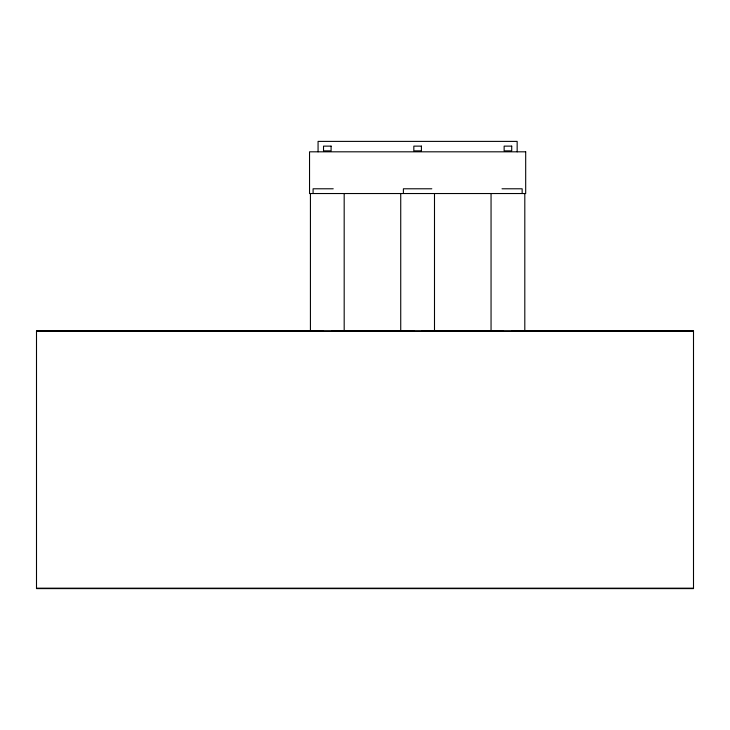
<?xml version="1.0" encoding="UTF-8"?>
<svg xmlns="http://www.w3.org/2000/svg" width="730" height="730" viewBox="0 0 730 730"><rect width="100%" height="100%" fill="white"/><g stroke="black" fill="none" stroke-linecap="round" stroke-linejoin="round"><path stroke-width="1.09" d="M421.402 146.128L413.837 146.128L413.828 150.873L421.402 150.873M333.218 188.787L313.088 188.787L313.088 193.34M431.804 188.787L403.398 188.787L403.398 193.34M502.021 188.787L522.151 188.787L522.151 193.34M322.797 330.781L36.5 330.781L36.5 588.608L693.5 588.608L693.5 330.781L512.141 330.781M331.922 330.781L414.047 330.781M422.031 330.781L503.016 330.781M36.5 331.219L693.5 331.219M36.5 588.179L693.5 588.179M524.806 193.532L524.806 331.009L491.053 331.009L491.053 193.532M517.159 151.813L517.159 141.392L318.07 141.392L318.07 151.813M434.496 193.532L434.496 331.009L400.733 331.009L400.733 193.532M421.411 146.128L421.411 150.873M344.177 193.532L344.186 331.009L310.423 331.009L310.433 193.532M331.091 146.128L323.527 146.128L323.518 150.873L331.091 150.873L331.101 146.128M511.712 146.128L504.147 146.128L504.138 150.873L511.712 150.873L511.721 146.128M525.691 151.813L309.538 151.813L309.538 193.532L525.691 193.532L525.691 151.813"/></g></svg>
